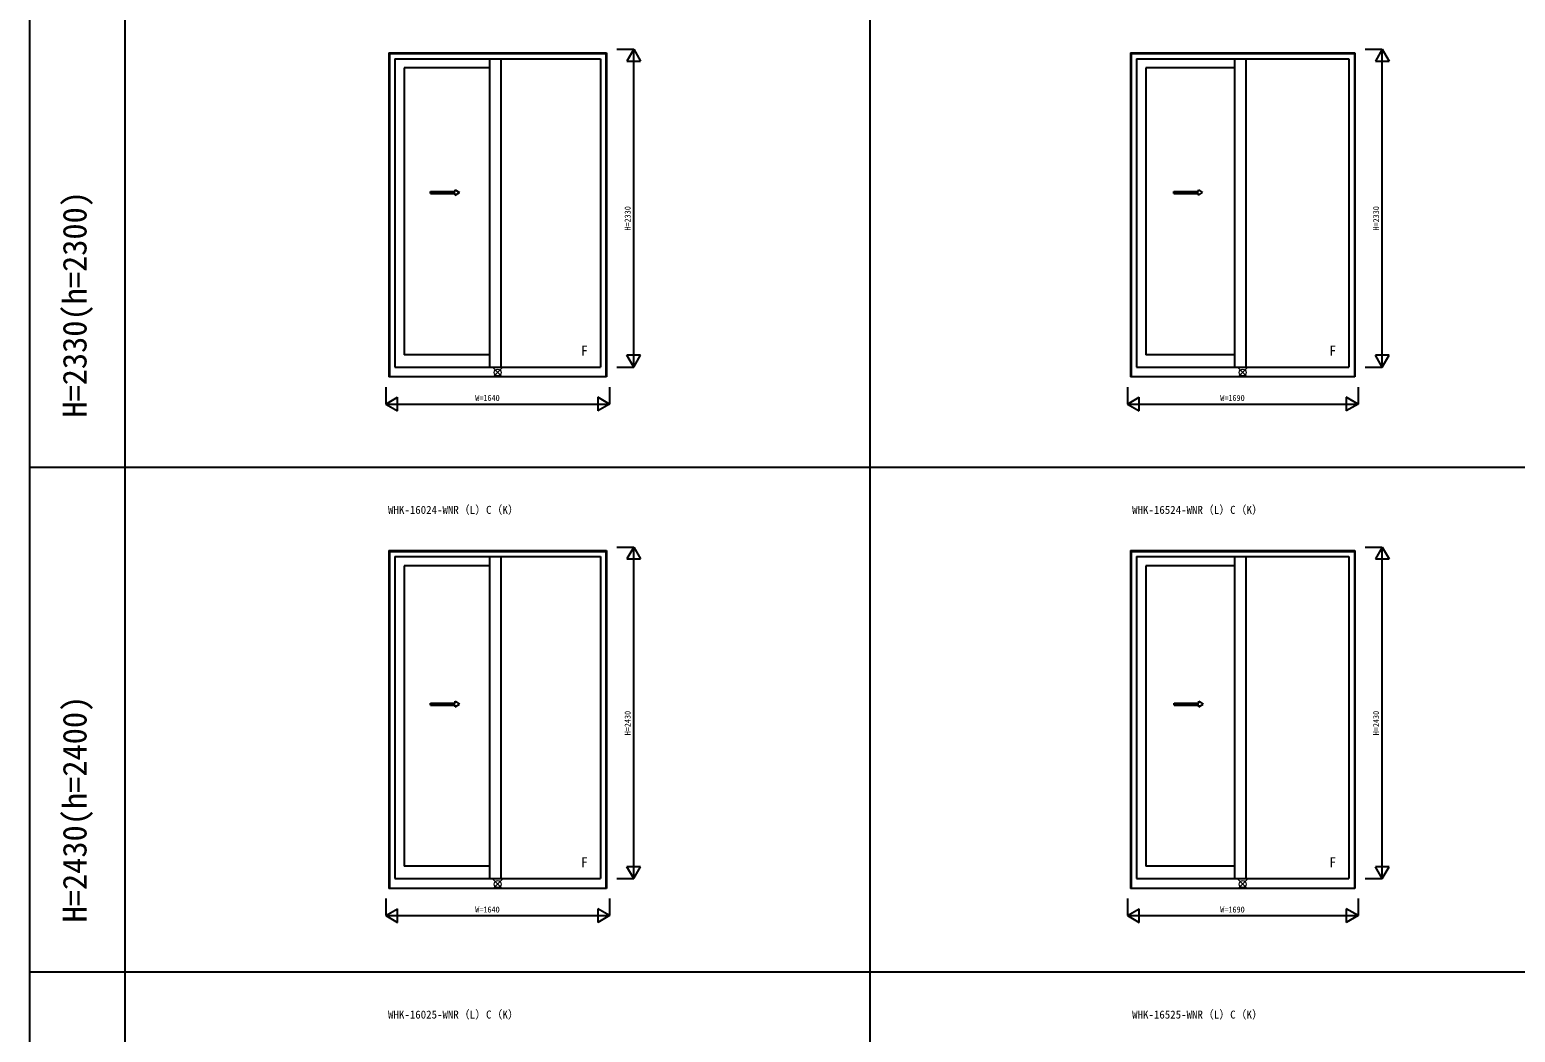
# Model space of a CAD drawing. Units: millimetres, scale not verified. Extents: x -19250 to 19250, y -14000 to 14000.
# Drawn here: x -19250 to -8362, y -6343 to 1007 of the extents above; entities that cross this region are included whole.
import ezdxf
from ezdxf.enums import TextEntityAlignment as Align

# ---------------------------------------------------------------- set-up
doc = ezdxf.new("R2010")
doc.units = ezdxf.units.MM
doc.header["$LTSCALE"] = 50
for name, color, linetype in [('0-0_0', 7, 'Continuous'), ('0-1_YKK_A1', 4, 'Continuous'), ('0-4_YKK_F1', 7, 'Continuous'), ('0-6_YKK_N1', 2, 'Continuous')]:
    doc.layers.add(name, color=color, linetype=linetype)
doc.layers.add('0-5_YKK_IN', color=1, linetype='Continuous', lineweight=18)
doc.styles.add('ＭＳ ゴシック', font='')
doc.styles.get('ＭＳ ゴシック').set_extended_font_data('MS Gothic')

msp = doc.modelspace()

# ---------------------------------------------------------------- linework, layer by layer
at = {"layer": '0-1_YKK_A1'}
for p, q in [((-16617, 838), (-16617, -1538)), ((-16617, 838), (-15023, 838)), ((-16613, 838), (-16613, -1538)), ((-15027, 829), (-16613, 829)), ((-16573, 794), (-15067, 794)), ((-16573, 794), (-16573, -1466)), ((-15881, 794), (-15881, -1466)), ((-15797, 794), (-15797, -1466)), ((-15067, 794), (-15067, -1466)), ((-15027, 838), (-15027, -1538)), ((-15023, 838), (-15023, -1538)), ((-11182, 838), (-11182, -1538)), ((-11182, 838), (-9538, 838)), ((-11178, 838), (-11178, -1538)), ((-9542, 829), (-11178, 829)), ((-11138, 794), (-9582, 794)), ((-11138, 794), (-11138, -1466)), ((-10421, 794), (-10421, -1466)), ((-10337, 794), (-10337, -1466)), ((-9582, 794), (-9582, -1466)), ((-9542, 838), (-9542, -1538)), ((-9538, 838), (-9538, -1538)), ((-16505, 727), (-16505, -1376)), ((-15881, 727), (-16505, 727)), ((-11070, 727), (-11070, -1376)), ((-10421, 727), (-11070, 727)), ((-16312.68, -179.1), (-16131.34, -179.09)), ((-16312.67, -194.1), (-16312.67, -179.1)), ((-16312.67, -194.1), (-16131.33, -194.09)), ((-16131.34, -179.09), (-16131.34, -166.59)), ((-16131.34, -166.59), (-16101.34, -186.59)), ((-16131.33, -206.59), (-16101.34, -186.59)), ((-16131.33, -206.59), (-16131.33, -194.09)), ((-10866.11, -179.1), (-10684.77, -179.09)), ((-10866.1, -194.1), (-10866.1, -179.1)), ((-10866.1, -194.1), (-10684.76, -194.09)), ((-10684.77, -179.09), (-10684.77, -166.59)), ((-10684.77, -166.59), (-10654.77, -186.59)), ((-10684.76, -206.59), (-10654.77, -186.59)), ((-10684.76, -206.59), (-10684.76, -194.09)), ((-15881, -1376), (-16505, -1376)), ((-10421, -1376), (-11070, -1376)), ((-16573, -1466), (-15067, -1466)), ((-11138, -1466), (-9582, -1466)), ((-15023, -1538), (-16617, -1538)), ((-9538, -1538), (-11182, -1538)), ((-16617, -2812), (-16617, -5288)), ((-16617, -2812), (-15023, -2812)), ((-16613, -2812), (-16613, -5288)), ((-15027, -2821), (-16613, -2821)), ((-15027, -2812), (-15027, -5288)), ((-15023, -2812), (-15023, -5288)), ((-11182, -2812), (-11182, -5288)), ((-11182, -2812), (-9538, -2812)), ((-11178, -2812), (-11178, -5288)), ((-9542, -2821), (-11178, -2821)), ((-9542, -2812), (-9542, -5288)), ((-9538, -2812), (-9538, -5288)), ((-16573, -2856), (-15067, -2856)), ((-16573, -2856), (-16573, -5216)), ((-16505, -2923), (-16505, -5126)), ((-15881, -2923), (-16505, -2923)), ((-15881, -2856), (-15881, -5216)), ((-15797, -2856), (-15797, -5216)), ((-15067, -2856), (-15067, -5216)), ((-11138, -2856), (-9582, -2856)), ((-11138, -2856), (-11138, -5216)), ((-11070, -2923), (-11070, -5126)), ((-10421, -2923), (-11070, -2923)), ((-10421, -2856), (-10421, -5216)), ((-10337, -2856), (-10337, -5216)), ((-9582, -2856), (-9582, -5216)), ((-16131.34, -3929.09), (-16131.34, -3916.59)), ((-16131.34, -3916.59), (-16101.34, -3936.59)), ((-10680.86, -3929.09), (-10680.86, -3916.59)), ((-10680.86, -3916.59), (-10650.86, -3936.59)), ((-16312.68, -3929.1), (-16131.34, -3929.09)), ((-16312.67, -3944.1), (-16312.67, -3929.1)), ((-16312.67, -3944.1), (-16131.33, -3944.09)), ((-16131.33, -3956.59), (-16101.34, -3936.59)), ((-16131.33, -3956.59), (-16131.33, -3944.09)), ((-10862.2, -3929.1), (-10680.86, -3929.09)), ((-10862.19, -3944.1), (-10862.19, -3929.1)), ((-10862.19, -3944.1), (-10680.86, -3944.09)), ((-10680.86, -3956.59), (-10650.86, -3936.59)), ((-10680.86, -3956.59), (-10680.86, -3944.09)), ((-16573, -5216), (-15067, -5216)), ((-15881, -5126), (-16505, -5126)), ((-11138, -5216), (-9582, -5216)), ((-10421, -5126), (-11070, -5126)), ((-15023, -5288), (-16617, -5288)), ((-9538, -5288), (-11182, -5288))]:
    msp.add_line(p, q, dxfattribs=at)
at = {"layer": '0-4_YKK_F1'}
for p, q in [((-19250, -14000), (-19250, 14000)), ((-18550, -14000), (-18550, 13300)), ((-13090, -14000), (-13090, 13300)), ((-19250, -2200), (18550, -2200)), ((-19250, -5900), (18550, -5900))]:
    msp.add_line(p, q, dxfattribs=at)
at = {"layer": '0-5_YKK_IN'}
for p, q in [((-15855.36, -1470.64), (-15784.64, -1541.36)), ((-15855.36, -1541.36), (-15784.64, -1470.64)), ((-10395.36, -1470.64), (-10324.64, -1541.36)), ((-10395.36, -1541.36), (-10324.64, -1470.64)), ((-15855.36, -5220.64), (-15784.64, -5291.36)), ((-15855.36, -5291.36), (-15784.64, -5220.64)), ((-10395.36, -5220.64), (-10324.64, -5291.36)), ((-10395.36, -5291.36), (-10324.64, -5220.64))]:
    msp.add_line(p, q, dxfattribs=at)
for centre in [(-15820, -1506), (-10360, -1506), (-15820, -5256), (-10360, -5256)]:
    msp.add_circle(centre, 25, dxfattribs=at)
at = {"layer": '0-6_YKK_N1'}
for p, q in [((-14948, 864), (-14823, 864)), ((-14823, 864), (-14873, 777.4)), ((-14873, 777.4), (-14773, 777.4)), ((-14823, -1466), (-14823, 864)), ((-14823, 864), (-14773, 777.4)), ((-9463, 864), (-9338, 864)), ((-9338, 864), (-9388, 777.4)), ((-9388, 777.4), (-9288, 777.4)), ((-9338, -1466), (-9338, 864)), ((-9338, 864), (-9288, 777.4)), ((-14823, -1466), (-14873, -1379.4)), ((-14773, -1379.4), (-14873, -1379.4)), ((-14823, -1466), (-14773, -1379.4)), ((-9338, -1466), (-9388, -1379.4)), ((-9288, -1379.4), (-9388, -1379.4)), ((-9338, -1466), (-9288, -1379.4)), ((-14948, -1466), (-14823, -1466)), ((-9463, -1466), (-9338, -1466)), ((-16640, -1613), (-16640, -1738)), ((-15000, -1613), (-15000, -1738)), ((-11205, -1613), (-11205, -1738)), ((-9515, -1613), (-9515, -1738)), ((-16640, -1738), (-16553.4, -1688)), ((-16640, -1738), (-15000, -1738)), ((-16640, -1738), (-16553.4, -1788)), ((-16553.4, -1788), (-16553.4, -1688)), ((-15000, -1738), (-15086.6, -1688)), ((-15086.6, -1688), (-15086.6, -1788)), ((-15000, -1738), (-15086.6, -1788)), ((-11205, -1738), (-11118.4, -1688)), ((-11205, -1738), (-9515, -1738)), ((-11205, -1738), (-11118.4, -1788)), ((-11118.4, -1788), (-11118.4, -1688)), ((-9515, -1738), (-9601.6, -1688)), ((-9601.6, -1688), (-9601.6, -1788)), ((-9515, -1738), (-9601.6, -1788)), ((-14948, -2786), (-14823, -2786)), ((-14823, -2786), (-14873, -2872.6)), ((-14823, -5216), (-14823, -2786)), ((-14823, -2786), (-14773, -2872.6)), ((-9463, -2786), (-9338, -2786)), ((-9338, -2786), (-9388, -2872.6)), ((-9338, -5216), (-9338, -2786)), ((-9338, -2786), (-9288, -2872.6)), ((-14873, -2872.6), (-14773, -2872.6)), ((-9388, -2872.6), (-9288, -2872.6)), ((-14948, -5216), (-14823, -5216)), ((-14823, -5216), (-14873, -5129.4)), ((-14773, -5129.4), (-14873, -5129.4)), ((-14823, -5216), (-14773, -5129.4)), ((-9463, -5216), (-9338, -5216)), ((-9338, -5216), (-9388, -5129.4)), ((-9288, -5129.4), (-9388, -5129.4)), ((-9338, -5216), (-9288, -5129.4)), ((-16640, -5363), (-16640, -5488)), ((-16640, -5488), (-16553.4, -5438)), ((-16553.4, -5538), (-16553.4, -5438)), ((-15000, -5488), (-15086.6, -5438)), ((-15086.6, -5438), (-15086.6, -5538)), ((-15000, -5363), (-15000, -5488)), ((-11205, -5363), (-11205, -5488)), ((-11205, -5488), (-11118.4, -5438)), ((-11118.4, -5538), (-11118.4, -5438)), ((-9515, -5488), (-9601.6, -5438)), ((-9601.6, -5438), (-9601.6, -5538)), ((-9515, -5363), (-9515, -5488)), ((-16640, -5488), (-15000, -5488)), ((-16640, -5488), (-16553.4, -5538)), ((-15000, -5488), (-15086.6, -5538)), ((-11205, -5488), (-9515, -5488)), ((-11205, -5488), (-11118.4, -5538)), ((-9515, -5488), (-9601.6, -5538))]:
    msp.add_line(p, q, dxfattribs=at)

# ---------------------------------------------------------------- texts
at = {"layer": '0-0_0', "color": 3, "style": 'ＭＳ ゴシック'}
for s, p in [('H=2330(h=2300)', (-18781, -1837.5)), ('H=2430(h=2400)', (-18781, -5537.5))]:
    msp.add_text(s, height=174.5, rotation=90, dxfattribs=at).set_placement(p, align=Align.BOTTOM_LEFT)
at = {"layer": '0-0_0', "style": 'ＭＳ ゴシック'}
for s, p in [('WHK-16024-WNR（L）C（K）', (-16624, -2560)), ('WHK-16524-WNR（L）C（K）', (-11170.67, -2560)), ('WHK-16025-WNR（L）C（K）', (-16624, -6260)), ('WHK-16525-WNR（L）C（K）', (-11170.67, -6260))]:
    msp.add_text(s, height=58.65, dxfattribs=at).set_placement(p, align=Align.BOTTOM_LEFT)
at = {"layer": '0-1_YKK_A1', "style": 'ＭＳ ゴシック'}
for p in [(-15209.94, -1404.76), (-9724.94, -1404.76), (-15209.94, -5154.76), (-9724.94, -5154.76)]:
    msp.add_text('F', height=73.31, dxfattribs=at).set_placement(p, align=Align.BOTTOM_LEFT)
at = {"layer": '0-6_YKK_N1', "style": 'ＭＳ ゴシック'}
for s, p in [('H=2330', (-14833, -466)), ('H=2330', (-9348, -466)), ('H=2430', (-14833, -4166)), ('H=2430', (-9348, -4166))]:
    msp.add_text(s, height=43.99, rotation=90, dxfattribs=at).set_placement(p, align=Align.BOTTOM_LEFT)
for s, p in [('W=1640', (-15985, -1728)), ('W=1690', (-10525, -1728)), ('W=1640', (-15985, -5478)), ('W=1690', (-10525, -5478))]:
    msp.add_text(s, height=43.99, dxfattribs=at).set_placement(p, align=Align.BOTTOM_LEFT)

doc.saveas('drawing.dxf')
